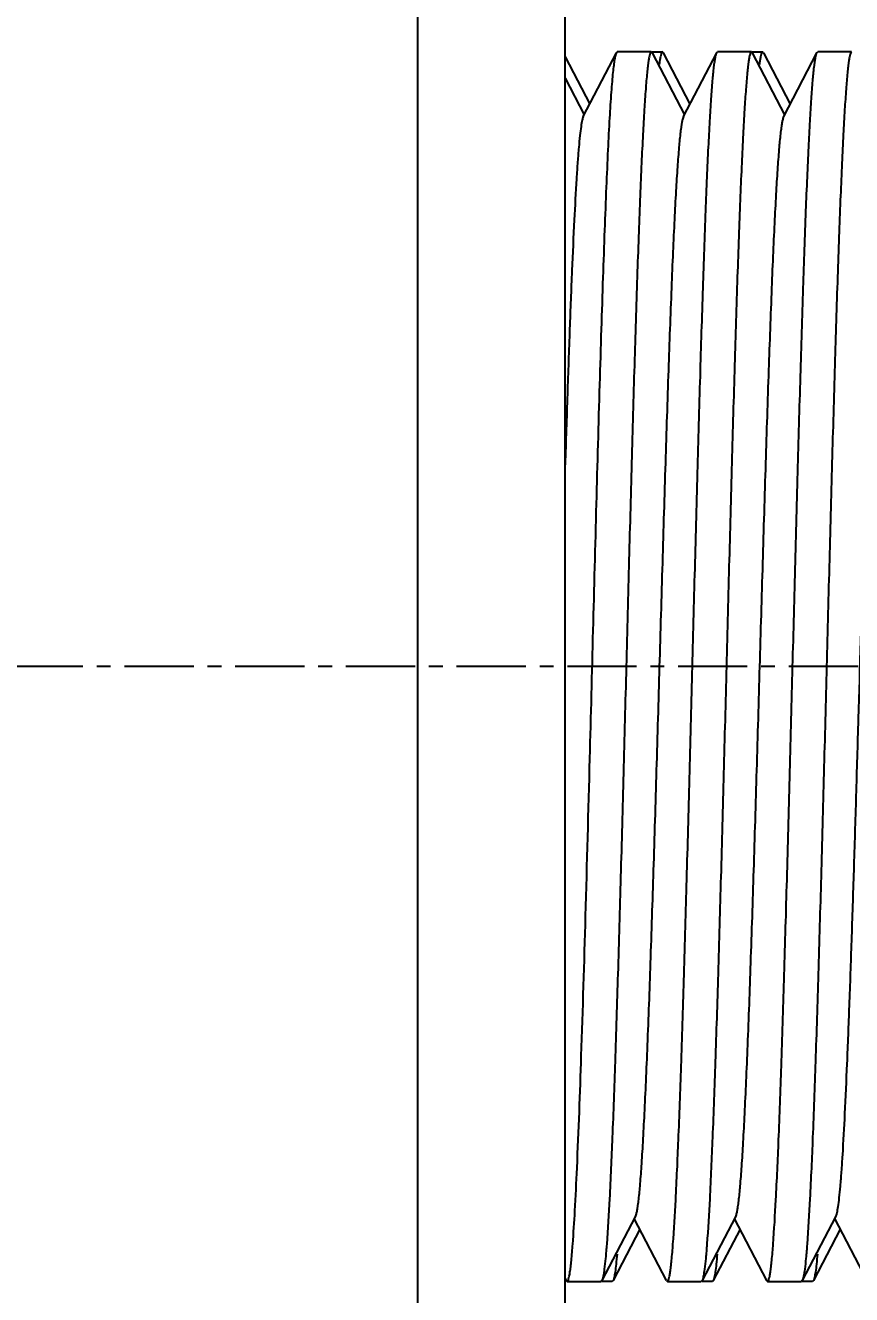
# Model space of a CAD drawing. Header units: millimetres. Extents: x 1035 to 2065, y 1005 to 1731.
# Drawn here: x 1451.52 to 1466.45, y 1239.11 to 1262.03 of the extents above; entities that cross this region are included whole.
import ezdxf

# ---------------------------------------------------------------- set-up
doc = ezdxf.new("R2010")
doc.units = ezdxf.units.MM
doc.linetypes.add('CENTER', pattern=[2, 1.25, -0.25, 0.25, -0.25])
doc.layers.add('center', color=1, linetype='CENTER')
doc.layers.add('标注', color=1, linetype='Continuous')
doc.styles.add('Daelim Dimension', font='')
doc.styles.get('Daelim Dimension').set_extended_font_data('나눔고딕')
doc.dimstyles.new('DEFAULT', dxfattribs={"dimscale": 2, "dimtxt": 2, "dimasz": 2, "dimexe": 0, "dimexo": 2, "dimgap": 1, "dimtad": 1, "dimdec": 1, "dimzin": 9, "dimdsep": 46, "dimtxsty": 'Daelim Dimension', "dimcen": 0.5, "dimclrd": 252, "dimclre": 252, "dimclrt": 3, "dimadec": 1, "dimazin": 0, "dimtfac": 1, "dimtdec": 1, "dimtix": 1, "dimtmove": 0, "dimatfit": 3, "dimfxl": 1, "dimtolj": 1, "dimtzin": 1, "dimlwd": 9, "dimlwe": 9, "dimarcsym": 0})

# ---------------------------------------------------------------- blocks, each defined once
blk = doc.blocks.new('*D3')
at = {"layer": 'Defpoints', "color": 0, "transparency": 16777216}
for p in [(1216.231, 1389.164), (1461.269, 1217.949), (1216.231, 1196.422)]:
    blk.add_point(p, dxfattribs=at)
at = {"layer": '标注', "color": 5, "lineweight": 9, "transparency": 16777216}
for p, q in [((1216.231, 1385.164), (1216.231, 1196.422)), ((1461.269, 1213.949), (1461.269, 1196.422)), ((1457.269, 1196.422), (1220.231, 1196.422))]:
    blk.add_line(p, q, dxfattribs=at)
at = {"layer": '标注', "color": 5, "transparency": 16777216}
for points in [[(1220.231, 1197.088), (1220.231, 1195.755), (1216.231, 1196.422)], [(1457.269, 1197.088), (1457.269, 1195.755), (1461.269, 1196.422)]]:
    blk.add_solid(points, dxfattribs=at)
at = {"layer": '标注', "color": 7, "transparency": 16777216, "insert": (1338.75, 1206.043), "char_height": 14, "attachment_point": 5, "style": 'Daelim Dimension'}
blk.add_mtext('\\A1;245', dxfattribs=at)
blk = doc.blocks.new('*D5')
at = {"layer": 'Defpoints', "color": 0, "transparency": 16777216}
for p in [(1290.164, 1374.093), (1461.269, 1225.619), (1461.269, 1217.949)]:
    blk.add_point(p, dxfattribs=at)
at = {"layer": '标注', "color": 5, "lineweight": 9, "transparency": 16777216}
for p, q in [((1290.164, 1370.093), (1290.164, 1225.619)), ((1294.164, 1225.619), (1457.269, 1225.619)), ((1461.269, 1221.949), (1461.269, 1225.619))]:
    blk.add_line(p, q, dxfattribs=at)
at = {"layer": '标注', "color": 5, "transparency": 16777216}
for points in [[(1294.164, 1226.285), (1294.164, 1224.952), (1290.164, 1225.619)], [(1457.269, 1226.285), (1457.269, 1224.952), (1461.269, 1225.619)]]:
    blk.add_solid(points, dxfattribs=at)
at = {"layer": '标注', "color": 7, "transparency": 16777216, "insert": (1375.717, 1235.089), "char_height": 14, "attachment_point": 5, "style": 'Daelim Dimension'}
blk.add_mtext('\\A1;171', dxfattribs=at)
blk = doc.blocks.new('*D6')
at = {"layer": 'Defpoints', "color": 0, "transparency": 16777216}
for p in [(1461.269, 1282.957), (1461.269, 1217.949), (1502.704, 1217.949)]:
    blk.add_point(p, dxfattribs=at)
at = {"layer": '标注', "color": 5, "lineweight": 9, "transparency": 16777216}
for p, q in [((1502.704, 1282.957), (1502.704, 1335.952)), ((1465.269, 1282.957), (1502.704, 1282.957)), ((1502.704, 1221.949), (1502.704, 1278.957)), ((1465.269, 1217.949), (1502.704, 1217.949))]:
    blk.add_line(p, q, dxfattribs=at)
at = {"layer": '标注', "color": 5, "transparency": 16777216}
for points in [[(1502.037, 1278.957), (1503.371, 1278.957), (1502.704, 1282.957)], [(1502.037, 1221.949), (1503.371, 1221.949), (1502.704, 1217.949)]]:
    blk.add_solid(points, dxfattribs=at)
at = {"layer": '标注', "color": 7, "transparency": 16777216, "insert": (1489.526, 1313.658), "char_height": 14, "attachment_point": 5, "rotation": 90, "style": 'Daelim Dimension'}
blk.add_mtext('\\A1;{\\H1.25x;Ø}65', dxfattribs=at)

msp = doc.modelspace()

# ---------------------------------------------------------------- linework, layer by layer
at = {"color": 7, "linetype": 'Continuous'}
for p, q in [((1458.61, 1217.949), (1458.61, 1282.957)), ((1461.269, 1217.949), (1461.269, 1282.957))]:
    msp.add_line(p, q, dxfattribs=at)
at = {"color": 9, "linetype": 'Continuous'}
for p, q in [((1461.598, 1260.388), (1462.198, 1261.539)), ((1462.198, 1261.539), (1462.212, 1261.553)), ((1462.825, 1261.553), (1462.212, 1261.553)), ((1462.839, 1261.539), (1462.825, 1261.553)), ((1462.839, 1261.553), (1463.026, 1261.553)), ((1462.839, 1261.539), (1463.424, 1260.419)), ((1463.041, 1261.539), (1463.524, 1260.611)), ((1463.408, 1260.388), (1464.008, 1261.539)), ((1464.635, 1261.553), (1464.022, 1261.553)), ((1464.649, 1261.539), (1464.635, 1261.553)), ((1464.649, 1261.553), (1464.836, 1261.553)), ((1464.649, 1261.539), (1465.234, 1260.419)), ((1464.851, 1261.539), (1465.334, 1260.611)), ((1465.218, 1260.388), (1465.818, 1261.539)), ((1466.445, 1261.553), (1465.832, 1261.553)), ((1461.269, 1261.465), (1461.714, 1260.611)), ((1461.269, 1261.079), (1461.614, 1260.419)), ((1462.535, 1240.519), (1461.934, 1239.367)), ((1463.103, 1239.367), (1462.519, 1240.488)), ((1464.345, 1240.519), (1463.744, 1239.367)), ((1464.913, 1239.367), (1464.329, 1240.488)), ((1466.155, 1240.519), (1465.554, 1239.367)), ((1466.723, 1239.367), (1466.139, 1240.488)), ((1462.619, 1240.295), (1462.136, 1239.367)), ((1464.429, 1240.295), (1463.946, 1239.367)), ((1466.239, 1240.295), (1465.756, 1239.367)), ((1461.293, 1239.367), (1461.269, 1239.413)), ((1461.307, 1239.353), (1461.92, 1239.353)), ((1461.934, 1239.367), (1461.92, 1239.353)), ((1462.121, 1239.353), (1461.934, 1239.353)), ((1463.117, 1239.353), (1463.73, 1239.353)), ((1463.744, 1239.367), (1463.73, 1239.353)), ((1463.931, 1239.353), (1463.744, 1239.353)), ((1464.927, 1239.353), (1465.54, 1239.353)), ((1465.554, 1239.367), (1465.54, 1239.353)), ((1465.741, 1239.353), (1465.554, 1239.353))]:
    msp.add_line(p, q, dxfattribs=at)
for points, knots in [([(1461.717, 1248.796), (1461.737, 1249.566), (1461.776, 1251.098), (1461.835, 1253.348), (1461.885, 1255.161), (1461.926, 1256.525), (1461.956, 1257.455), (1461.986, 1258.309), (1462.016, 1259.078), (1462.045, 1259.753), (1462.075, 1260.326), (1462.1, 1260.738), (1462.122, 1261.012), (1462.136, 1261.174), (1462.151, 1261.308), (1462.166, 1261.412), (1462.18, 1261.486), (1462.191, 1261.526), (1462.198, 1261.539)], [0, 0, 0, 0, 0.181268, 0.360293, 0.529324, 0.607769, 0.681015, 0.74826, 0.808778, 0.861905, 0.907071, 0.943788, 0.958854, 0.971668, 0.982204, 0.990438, 0.996359, 1, 1, 1, 1]), ([(1462.825, 1261.553), (1462.82, 1261.553), (1462.807, 1261.537), (1462.798, 1261.505), (1462.785, 1261.451), (1462.773, 1261.378), (1462.761, 1261.283), (1462.743, 1261.116), (1462.722, 1260.857), (1462.697, 1260.488), (1462.672, 1260.042), (1462.648, 1259.523), (1462.623, 1258.935), (1462.598, 1258.282), (1462.563, 1257.298), (1462.521, 1255.947), (1462.472, 1254.211), (1462.422, 1252.361), (1462.373, 1250.453), (1462.323, 1248.545), (1462.274, 1246.695), (1462.224, 1244.959), (1462.175, 1243.39), (1462.126, 1242.036), (1462.078, 1240.937), (1462.041, 1240.295), (1462.021, 1240.023)], [0, 0, 0, 0, 0.000762, 0.002344, 0.004859, 0.008325, 0.012746, 0.018119, 0.031677, 0.048907, 0.069681, 0.093844, 0.121215, 0.151584, 0.184725, 0.258287, 0.339666, 0.426395, 0.515843, 0.60529, 0.692018, 0.773395, 0.846955, 0.910462, 0.961997, 1, 1, 1, 1]), ([(1463.026, 1261.553), (1463.021, 1261.553), (1463.01, 1261.539), (1463, 1261.51), (1462.988, 1261.462), (1462.982, 1261.424), (1462.978, 1261.401)], [0, 0, 0, 0, 0.093957, 0.284168, 0.58524, 1, 1, 1, 1]), ([(1463.041, 1261.539), (1463.039, 1261.541), (1463.036, 1261.547), (1463.031, 1261.553), (1463.026, 1261.553)], [0, 0, 0, 0, 0.346169, 1, 1, 1, 1]), ([(1463.218, 1240.023), (1463.238, 1240.289), (1463.274, 1240.917), (1463.322, 1241.989), (1463.37, 1243.309), (1463.418, 1244.839), (1463.466, 1246.533), (1463.515, 1248.343), (1463.564, 1250.214), (1463.612, 1252.092), (1463.661, 1253.922), (1463.71, 1255.65), (1463.758, 1257.226), (1463.8, 1258.423), (1463.834, 1259.27), (1463.858, 1259.811), (1463.883, 1260.283), (1463.907, 1260.684), (1463.931, 1261.009), (1463.952, 1261.232), (1463.97, 1261.371), (1463.982, 1261.445), (1463.993, 1261.499), (1464.002, 1261.529), (1464.008, 1261.539)], [0, 0, 0, 0, 0.037237, 0.087565, 0.149514, 0.221277, 0.300751, 0.385611, 0.473376, 0.56147, 0.64731, 0.728383, 0.802318, 0.866949, 0.89517, 0.920384, 0.942401, 0.961067, 0.976243, 0.987828, 0.992249, 0.995747, 0.998326, 1, 1, 1, 1]), ([(1464.635, 1261.553), (1464.63, 1261.553), (1464.617, 1261.537), (1464.608, 1261.505), (1464.595, 1261.451), (1464.583, 1261.378), (1464.571, 1261.283), (1464.553, 1261.116), (1464.532, 1260.857), (1464.507, 1260.488), (1464.482, 1260.042), (1464.458, 1259.523), (1464.433, 1258.935), (1464.408, 1258.282), (1464.373, 1257.298), (1464.331, 1255.947), (1464.282, 1254.211), (1464.232, 1252.361), (1464.183, 1250.453), (1464.133, 1248.545), (1464.084, 1246.695), (1464.034, 1244.959), (1463.985, 1243.39), (1463.936, 1242.036), (1463.888, 1240.937), (1463.851, 1240.295), (1463.831, 1240.023)], [0, 0, 0, 0, 0.000762, 0.002345, 0.004859, 0.008325, 0.012746, 0.018119, 0.031677, 0.048908, 0.069683, 0.093846, 0.121218, 0.151588, 0.184728, 0.258289, 0.339668, 0.426397, 0.515841, 0.605285, 0.692013, 0.773392, 0.846953, 0.910461, 0.961997, 1, 1, 1, 1]), ([(1464.008, 1261.539), (1464.009, 1261.541), (1464.012, 1261.547), (1464.018, 1261.553), (1464.022, 1261.553)], [0, 0, 0, 0, 0.345945, 1, 1, 1, 1]), ([(1464.836, 1261.553), (1464.831, 1261.553), (1464.82, 1261.539), (1464.81, 1261.51), (1464.798, 1261.462), (1464.792, 1261.424), (1464.789, 1261.402)], [0, 0, 0, 0, 0.093996, 0.284199, 0.585255, 1, 1, 1, 1]), ([(1464.851, 1261.539), (1464.849, 1261.541), (1464.846, 1261.547), (1464.841, 1261.553), (1464.836, 1261.553)], [0, 0, 0, 0, 0.346139, 1, 1, 1, 1]), ([(1465.028, 1240.023), (1465.048, 1240.289), (1465.084, 1240.917), (1465.132, 1241.989), (1465.18, 1243.31), (1465.228, 1244.839), (1465.276, 1246.534), (1465.325, 1248.343), (1465.374, 1250.214), (1465.422, 1252.092), (1465.471, 1253.922), (1465.52, 1255.65), (1465.568, 1257.226), (1465.61, 1258.423), (1465.644, 1259.27), (1465.668, 1259.811), (1465.693, 1260.283), (1465.717, 1260.684), (1465.741, 1261.009), (1465.762, 1261.232), (1465.78, 1261.371), (1465.792, 1261.445), (1465.803, 1261.499), (1465.812, 1261.529), (1465.818, 1261.539)], [0, 0, 0, 0, 0.037237, 0.087566, 0.149516, 0.22128, 0.300756, 0.385617, 0.473378, 0.561468, 0.647308, 0.728381, 0.802315, 0.866945, 0.895167, 0.920382, 0.9424, 0.961066, 0.976243, 0.987828, 0.992249, 0.995747, 0.998326, 1, 1, 1, 1]), ([(1466.445, 1261.553), (1466.44, 1261.553), (1466.427, 1261.537), (1466.418, 1261.505), (1466.405, 1261.451), (1466.393, 1261.378), (1466.381, 1261.283), (1466.363, 1261.117), (1466.342, 1260.858), (1466.317, 1260.488), (1466.292, 1260.042), (1466.268, 1259.523), (1466.243, 1258.935), (1466.218, 1258.282), (1466.183, 1257.298), (1466.141, 1255.947), (1466.092, 1254.212), (1466.042, 1252.361), (1465.993, 1250.454), (1465.943, 1248.545), (1465.894, 1246.695), (1465.844, 1244.96), (1465.795, 1243.391), (1465.746, 1242.036), (1465.698, 1240.937), (1465.661, 1240.295), (1465.641, 1240.023)], [0, 0, 0, 0, 0.000761, 0.002342, 0.004856, 0.008321, 0.01274, 0.018112, 0.031669, 0.048897, 0.069671, 0.093833, 0.121204, 0.151574, 0.184714, 0.258273, 0.339651, 0.426379, 0.515824, 0.605269, 0.692, 0.77338, 0.846942, 0.910456, 0.961995, 1, 1, 1, 1]), ([(1465.818, 1261.539), (1465.819, 1261.541), (1465.822, 1261.547), (1465.828, 1261.553), (1465.832, 1261.553)], [0, 0, 0, 0, 0.345953, 1, 1, 1, 1]), ([(1462.978, 1261.401), (1462.978, 1261.395), (1462.974, 1261.37), (1462.97, 1261.344), (1462.968, 1261.324)], [0, 0, 0, 0, 0.231234, 1, 1, 1, 1]), ([(1464.789, 1261.402), (1464.788, 1261.396), (1464.784, 1261.37), (1464.78, 1261.344), (1464.778, 1261.324)], [0, 0, 0, 0, 0.231145, 1, 1, 1, 1]), ([(1461.598, 1260.388), (1461.587, 1260.368), (1461.573, 1260.307), (1461.553, 1260.193), (1461.534, 1260.028), (1461.514, 1259.816), (1461.493, 1259.556), (1461.465, 1259.119), (1461.43, 1258.465), (1461.389, 1257.561), (1461.349, 1256.514), (1461.309, 1255.344), (1461.283, 1254.526), (1461.269, 1254.1)], [0, 0, 0, 0, 0.010749, 0.029226, 0.055481, 0.089408, 0.13086, 0.179641, 0.29816, 0.442596, 0.610041, 0.797102, 1, 1, 1, 1]), ([(1463.408, 1260.388), (1463.402, 1260.376), (1463.391, 1260.344), (1463.378, 1260.284), (1463.365, 1260.202), (1463.346, 1260.05), (1463.322, 1259.807), (1463.296, 1259.452), (1463.269, 1259.017), (1463.242, 1258.505), (1463.215, 1257.921), (1463.178, 1257.014), (1463.132, 1255.744), (1463.078, 1254.089), (1463.025, 1252.304), (1462.971, 1250.453), (1462.918, 1248.602), (1462.864, 1246.817), (1462.811, 1245.163), (1462.765, 1243.892), (1462.727, 1242.985), (1462.7, 1242.401), (1462.673, 1241.889), (1462.647, 1241.454), (1462.62, 1241.099), (1462.597, 1240.856), (1462.577, 1240.704), (1462.564, 1240.622), (1462.551, 1240.563), (1462.541, 1240.53), (1462.535, 1240.519)], [0, 0, 0, 0, 0.001995, 0.005061, 0.009215, 0.014457, 0.028166, 0.046086, 0.068059, 0.093896, 0.123364, 0.156204, 0.230792, 0.314999, 0.405816, 0.5, 0.594183, 0.685001, 0.769207, 0.843796, 0.876635, 0.906104, 0.93194, 0.953914, 0.971833, 0.985543, 0.990783, 0.994938, 0.998006, 1, 1, 1, 1]), ([(1465.218, 1260.388), (1465.212, 1260.376), (1465.201, 1260.344), (1465.188, 1260.284), (1465.175, 1260.202), (1465.156, 1260.05), (1465.132, 1259.807), (1465.106, 1259.452), (1465.079, 1259.017), (1465.052, 1258.505), (1465.025, 1257.921), (1464.988, 1257.014), (1464.942, 1255.744), (1464.888, 1254.089), (1464.835, 1252.304), (1464.781, 1250.453), (1464.728, 1248.602), (1464.674, 1246.817), (1464.621, 1245.163), (1464.575, 1243.892), (1464.537, 1242.985), (1464.51, 1242.401), (1464.483, 1241.889), (1464.457, 1241.454), (1464.43, 1241.099), (1464.407, 1240.856), (1464.387, 1240.704), (1464.374, 1240.622), (1464.361, 1240.563), (1464.351, 1240.53), (1464.345, 1240.519)], [0, 0, 0, 0, 0.001995, 0.00506, 0.009215, 0.014457, 0.028166, 0.046086, 0.068058, 0.093896, 0.123364, 0.156204, 0.230792, 0.314999, 0.405817, 0.5, 0.594183, 0.685001, 0.769207, 0.843796, 0.876636, 0.906104, 0.931941, 0.953914, 0.971834, 0.985543, 0.990784, 0.994939, 0.998006, 1, 1, 1, 1]), ([(1467.028, 1260.388), (1467.022, 1260.376), (1467.011, 1260.344), (1466.998, 1260.284), (1466.985, 1260.202), (1466.966, 1260.05), (1466.942, 1259.807), (1466.916, 1259.452), (1466.889, 1259.017), (1466.862, 1258.505), (1466.835, 1257.921), (1466.786, 1256.742), (1466.722, 1254.869), (1466.644, 1252.277), (1466.578, 1249.986), (1466.524, 1248.135), (1466.483, 1246.798), (1466.443, 1245.535), (1466.402, 1244.371), (1466.362, 1243.329), (1466.322, 1242.431), (1466.288, 1241.781), (1466.259, 1241.346), (1466.239, 1241.087), (1466.219, 1240.876), (1466.199, 1240.713), (1466.18, 1240.599), (1466.165, 1240.539), (1466.155, 1240.519)], [0, 0, 0, 0, 0.001994, 0.00506, 0.009216, 0.014457, 0.028166, 0.046086, 0.068059, 0.093896, 0.123364, 0.156205, 0.271875, 0.405819, 0.547306, 0.617336, 0.685004, 0.748949, 0.807885, 0.860624, 0.906108, 0.943428, 0.958785, 0.971839, 0.982522, 0.990789, 0.996612, 1, 1, 1, 1]), ([(1461.408, 1240.023), (1461.423, 1240.223), (1461.451, 1240.682), (1461.506, 1241.815), (1461.57, 1243.591), (1461.644, 1246.056), (1461.692, 1247.847), (1461.717, 1248.796)], [0, 0, 0, 0, 0.068548, 0.157156, 0.387818, 0.675597, 1, 1, 1, 1]), ([(1461.307, 1239.353), (1461.313, 1239.353), (1461.325, 1239.37), (1461.335, 1239.401), (1461.347, 1239.455), (1461.359, 1239.529), (1461.371, 1239.623), (1461.389, 1239.79), (1461.401, 1239.926), (1461.408, 1240.023)], [0, 0, 0, 0, 0.024078, 0.07401, 0.153401, 0.262918, 0.40265, 0.572321, 1, 1, 1, 1]), ([(1462.021, 1240.023), (1462.014, 1239.938), (1462.002, 1239.788), (1461.981, 1239.593), (1461.963, 1239.469), (1461.947, 1239.4), (1461.939, 1239.376), (1461.934, 1239.367)], [0, 0, 0, 0, 0.385199, 0.681112, 0.885952, 0.954141, 1, 1, 1, 1]), ([(1463.117, 1239.353), (1463.123, 1239.353), (1463.135, 1239.37), (1463.145, 1239.401), (1463.157, 1239.455), (1463.169, 1239.529), (1463.181, 1239.623), (1463.199, 1239.79), (1463.211, 1239.926), (1463.218, 1240.023)], [0, 0, 0, 0, 0.024061, 0.073973, 0.153351, 0.262867, 0.402604, 0.572284, 1, 1, 1, 1]), ([(1463.831, 1240.023), (1463.824, 1239.938), (1463.812, 1239.788), (1463.791, 1239.593), (1463.773, 1239.469), (1463.757, 1239.4), (1463.749, 1239.376), (1463.744, 1239.367)], [0, 0, 0, 0, 0.385198, 0.681111, 0.885952, 0.95414, 1, 1, 1, 1]), ([(1464.927, 1239.353), (1464.933, 1239.353), (1464.945, 1239.37), (1464.954, 1239.401), (1464.967, 1239.455), (1464.979, 1239.528), (1464.991, 1239.623), (1465.009, 1239.79), (1465.021, 1239.926), (1465.028, 1240.023)], [0, 0, 0, 0, 0.024022, 0.073888, 0.153235, 0.262737, 0.40248, 0.572184, 1, 1, 1, 1]), ([(1465.641, 1240.023), (1465.634, 1239.938), (1465.622, 1239.788), (1465.601, 1239.593), (1465.583, 1239.469), (1465.567, 1239.4), (1465.559, 1239.376), (1465.554, 1239.367)], [0, 0, 0, 0, 0.385193, 0.681106, 0.885949, 0.954139, 1, 1, 1, 1]), ([(1462.207, 1239.845), (1462.202, 1239.784), (1462.191, 1239.676), (1462.175, 1239.535), (1462.157, 1239.437), (1462.145, 1239.384), (1462.136, 1239.367)], [0, 0, 0, 0, 0.378985, 0.672176, 0.8789, 1, 1, 1, 1]), ([(1464.017, 1239.845), (1464.012, 1239.784), (1464.001, 1239.676), (1463.985, 1239.535), (1463.967, 1239.437), (1463.955, 1239.384), (1463.946, 1239.367)], [0, 0, 0, 0, 0.378971, 0.67215, 0.87888, 1, 1, 1, 1]), ([(1465.827, 1239.846), (1465.822, 1239.785), (1465.812, 1239.677), (1465.795, 1239.535), (1465.777, 1239.437), (1465.765, 1239.384), (1465.756, 1239.367)], [0, 0, 0, 0, 0.379015, 0.672202, 0.878925, 1, 1, 1, 1]), ([(1461.293, 1239.367), (1461.294, 1239.365), (1461.297, 1239.359), (1461.303, 1239.353), (1461.307, 1239.353)], [0, 0, 0, 0, 0.346165, 1, 1, 1, 1]), ([(1462.136, 1239.367), (1462.134, 1239.365), (1462.131, 1239.359), (1462.126, 1239.353), (1462.121, 1239.353)], [0, 0, 0, 0, 0.345945, 1, 1, 1, 1]), ([(1463.103, 1239.367), (1463.104, 1239.365), (1463.107, 1239.359), (1463.113, 1239.353), (1463.117, 1239.353)], [0, 0, 0, 0, 0.346071, 1, 1, 1, 1]), ([(1463.946, 1239.367), (1463.944, 1239.365), (1463.941, 1239.359), (1463.936, 1239.353), (1463.931, 1239.353)], [0, 0, 0, 0, 0.345963, 1, 1, 1, 1]), ([(1464.913, 1239.367), (1464.914, 1239.365), (1464.917, 1239.359), (1464.923, 1239.353), (1464.927, 1239.353)], [0, 0, 0, 0, 0.345838, 1, 1, 1, 1]), ([(1465.756, 1239.367), (1465.754, 1239.365), (1465.751, 1239.359), (1465.746, 1239.353), (1465.741, 1239.353)], [0, 0, 0, 0, 0.345917, 1, 1, 1, 1])]:
    msp.add_open_spline(points, degree=3, knots=knots, dxfattribs=at)
at = {"layer": 'center'}
msp.add_line((1488.56, 1250.453), (1420.261, 1250.453), dxfattribs=at)

# ---------------------------------------------------------------- dimensions: what is measured, and where the dimension line sits
at = {"layer": '标注', "color": 5}
for base, p1, p2, picture, middle in [((1216.231, 1196.422), (1461.269, 1217.949), (1216.231, 1389.164), '*D3', (1338.75, 1206.043)), ((1461.269, 1225.619), (1290.164, 1374.093), (1461.269, 1217.949), '*D5', (1375.717, 1235.089))]:
    dim = msp.add_linear_dim(base=base, p1=p1, p2=p2, dimstyle='DEFAULT', override={"dimtxt": 7, "dimdec": 0, "dimclrd": 5, "dimclre": 5, "dimclrt": 7}, dxfattribs=at)
    dim.commit()
    dim.dimension.update_dxf_attribs({"geometry": picture, "text_midpoint": middle})
dim = msp.add_linear_dim(base=(1502.704, 1217.949), p1=(1461.269, 1282.957), p2=(1461.269, 1217.949), angle=90, text='{\\H1.25x;Ø}<>', dimstyle='DEFAULT', override={"dimtxt": 7, "dimdec": 0, "dimclrd": 5, "dimclre": 5, "dimclrt": 7}, dxfattribs=at)
dim.commit()
dim.dimension.update_dxf_attribs({"geometry": '*D6', "text_midpoint": (1502.704, 1313.658), "dimtype": 160})

doc.saveas('drawing.dxf')
